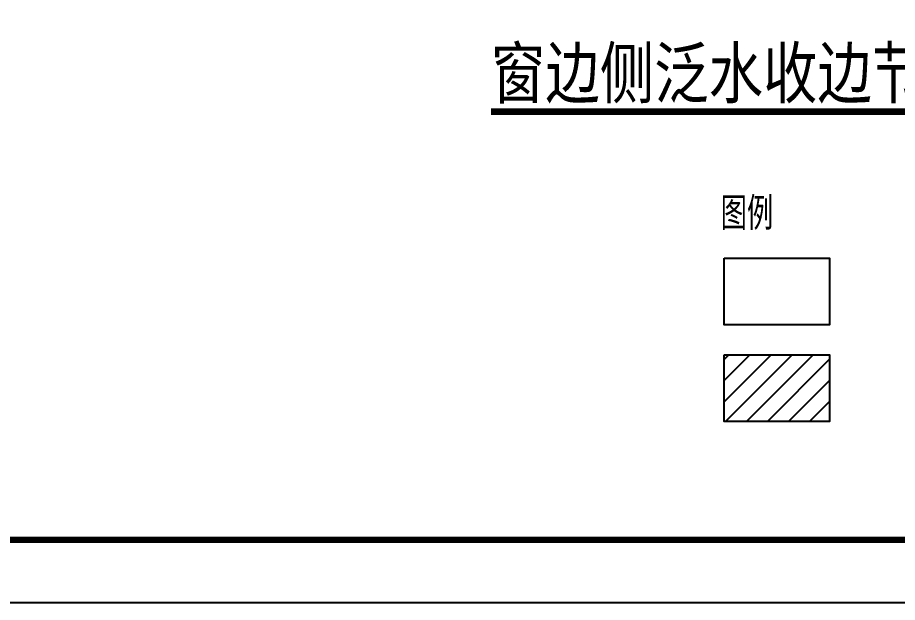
# Model space of a CAD drawing. Extents: x 683431 to 951238, y -788560 to -543702.
# Drawn here: x 748740 to 762807, y -788560 to -779217 of the extents above; entities that cross this region are included whole.
import ezdxf

# ---------------------------------------------------------------- set-up
doc = ezdxf.new("R2010")
doc.units = 0
doc.header["$LTSCALE"] = 1000
doc.header["$MEASUREMENT"] = 0
for name, color, linetype in [('PUB_DIM', 3, 'Continuous'), ('PUB_HATCH', 23, 'Continuous'), ('PUB_TEXT', 3, 'Continuous'), ('PUB_TITLE', 4, 'Continuous')]:
    doc.layers.add(name, color=color, linetype=linetype)
doc.styles.add('hztxt', font='txt', dxfattribs={"height": 10, "bigfont": 'hztxt.shx'})
doc.styles.add('宋体', font='')
doc.styles.get('宋体').set_extended_font_data('SimSun')

# ---------------------------------------------------------------- blocks, each defined once
blk = doc.blocks.new('A$C5D7C7B29')
at = {"layer": 'PUB_DIM', "const_width": 70}
blk.add_lwpolyline([(5834.8, 4064.5), (12099.3, 4064.5)], dxfattribs=at)
at = {"layer": 'PUB_TEXT', "style": '宋体', "width": 0.8}
blk.add_text('窗边侧泛水收边节点图', height=531.65, dxfattribs=at).set_placement((5834.8, 4211.6))

msp = doc.modelspace()

# ---------------------------------------------------------------- hatches: boundary and pattern name
at = {"ltscale": 0.5}
h = msp.add_hatch(dxfattribs=at)
h.set_pattern_fill('ANSI31', color=256, scale=150)
h.set_pattern_definition([(45, (0, 0), (-168.3798, 168.3798), [])])
h.paths.add_polyline_path([(760035.9, -784604.2), (761723.5, -784604.2), (761723.5, -785671), (760035.9, -785671)])

# ---------------------------------------------------------------- linework, layer by layer
at = {"layer": 'PUB_HATCH'}
for points in [[(760035.9, -783060.4), (761723.5, -783060.4), (761723.5, -784127.2), (760035.9, -784127.2)], [(760035.9, -783060.4), (761723.5, -783060.4), (761723.5, -784127.2), (760035.9, -784127.2)], [(760035.9, -784604.2), (761723.5, -784604.2), (761723.5, -785671), (760035.9, -785671)], [(760035.9, -784604.2), (761723.5, -784604.2), (761723.5, -785671), (760035.9, -785671)]]:
    msp.add_lwpolyline(points, close=True, dxfattribs=at)
at = {"layer": 'PUB_TITLE'}
msp.add_lwpolyline([(788630.8, -788560.5), (788630.8, -729160.5), (683530.8, -729160.5), (683530.8, -788560.5)], close=True, dxfattribs=at)
at = {"layer": 'PUB_TITLE', "const_width": 100}
msp.add_lwpolyline([(787630.8, -787560.5), (787630.8, -730160.5), (686030.8, -730160.5), (686030.8, -787560.5)], close=True, dxfattribs=at)

# ---------------------------------------------------------------- block references
at = {"xscale": 1.5, "yscale": 1.5, "zscale": 1.5}
msp.add_blockref('A$C5D7C7B29', (747555.2, -786817.9), dxfattribs=at)

# ---------------------------------------------------------------- texts
at = {"layer": 'PUB_TEXT', "style": 'hztxt', "width": 0.8}
msp.add_text('图例', height=525, dxfattribs=at).set_placement((759981.8, -782609.7))

doc.saveas('drawing.dxf')
